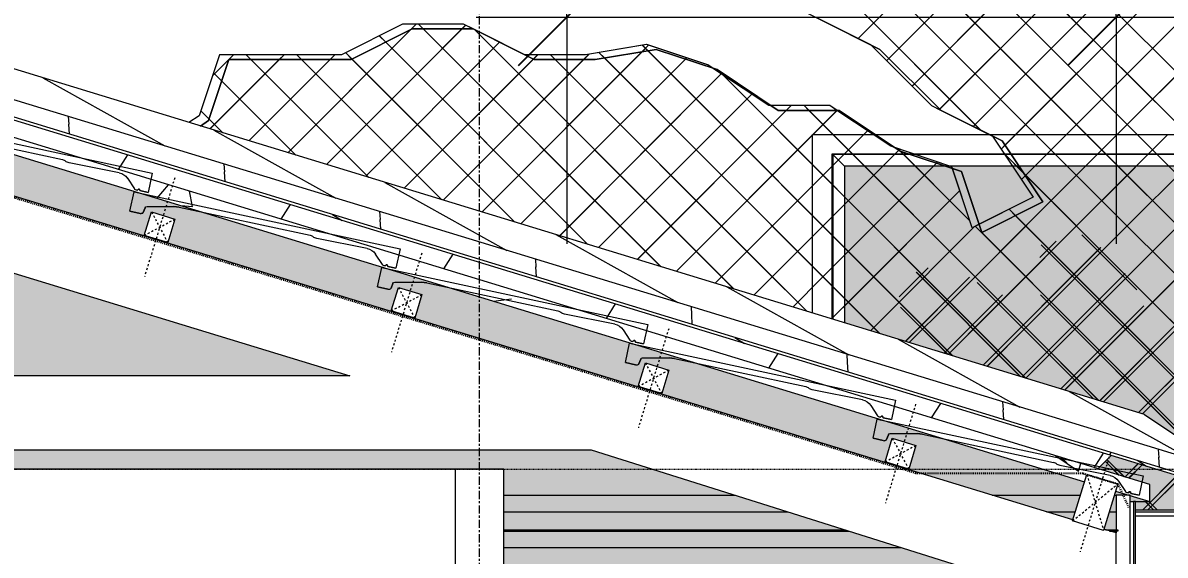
# Model space of a CAD drawing. Header units: millimetres. Extents: x -12186 to 152825, y -4386 to 9463.
# Drawn here: x 56865 to 58629, y 3322 to 4145 of the extents above; entities that cross this region are included whole.
import ezdxf

# ---------------------------------------------------------------- set-up
doc = ezdxf.new("R2010")
doc.units = ezdxf.units.MM
for name, pattern in [('1000 Dashed', [2, 1, -1]), ('Dash', [6.35, 3.175, -3.175]), ('Dash 1_5mm', [3, 1.5, -1.5]), ('Grid Line', [22.225, 12.7, -3.175, 3.175, -3.175])]:
    doc.linetypes.add(name, pattern=pattern)
for name, color, linetype, lineweight in [('A-ANNO-DIMS', 211, 'Continuous', 5), ('A-ANNO-DIMS-100', 211, 'Continuous', 5), ('A-DETL', 90, 'Continuous', 5), ('A-DETL-GENF', 92, 'Continuous', 5), ('A-DETL-GENF-HDLN', 1, 'Dash', 5), ('A-DETL-THIN', 151, 'Continuous', 5), ('A-FLOR-LEVL', 51, 'Continuous', 5), ('A-GLAZ', 151, 'Continuous', 9), ('A-ROOF', 132, 'Continuous', 9), ('A-ROOF-MCUT', 132, 'Continuous', 5), ('A-ROOF-OTLN', 132, 'Continuous', 9), ('A-ROOF-PATT', 132, 'Continuous', 9), ('G-IMPT', 8, 'Continuous', 5), ('I-WALL', 2, 'Continuous', 9), ('L-PLNT', 71, 'Continuous', 5), ('S-FSTN', 2, 'Continuous', 5), ('S-GRID', 1, 'Continuous', 5)]:
    doc.layers.add(name, color=color, linetype=linetype, lineweight=lineweight)
doc.styles.add('Arial_3', font='arial.ttf', dxfattribs={"width": 0.8, "height": 175})
doc.dimstyles.new('SVA_Arc_Length-1_8mm_BLUE', dxfattribs={"dimscale": 304.8, "dimtxt": 178.545395, "dimasz": 0.492126, "dimexe": 0.656168, "dimexo": 0.0625, "dimgap": 0.164042, "dimtad": 1, "dimdec": 0, "dimrnd": 5, "dimzin": 0, "dimdsep": 46, "dimtxsty": 'Arial_3', "dimblk1": 'OBLIQUE', "dimblk2": 'OBLIQUE', "dimsah": 1, "dimcen": 0.09, "dimdle": 0.459318, "dimazin": 0, "dimtfac": 1, "dimtdec": 4, "dimtix": 1, "dimtmove": 0, "dimatfit": 3, "dimfxl": 1.148294, "dimfxlon": 1, "dimtvp": 1, "dimtfill": 1, "dimtolj": 1, "dimtzin": 0, "dimarcsym": 2})
pattern_1 = [(0, (47873.98, 3166.03), (406.4, 101.6), [33.528, -271.272, 33.528, -271.272, -1625.6]), (0, (47873.98, 3166.03), (406.4, 101.6), [-609.6, 33.528, -576.072, 33.528, -271.272, -711.2]), (0, (47873.98, 3166.03), (406.4, 101.6), [-1524, 33.528, -169.672, 33.528, -474.472]), (120, (48026.38, 3216.82), (-291.1882, 301.1527), [33.528, -271.272, 33.528, -271.272, -1625.6]), (120, (48026.38, 3216.82), (-291.1882, 301.1527), [-609.6, 33.528, -576.072, 33.528, -271.272, -711.2]), (120, (48026.38, 3216.82), (-291.1882, 301.1527), [-1524, 33.528, -169.672, 33.528, -474.472]), (240, (48077.18, 3420.03), (-115.2118, -402.7527), [33.528, -271.272, 33.528, -271.272, -1625.6]), (240, (48077.18, 3420.03), (-115.2118, -402.7527), [-609.6, 33.528, -576.072, 33.528, -271.272, -711.2]), (240, (48077.18, 3420.03), (-115.2118, -402.7527), [-1524, 33.528, -169.672, 33.528, -474.472])]
pattern_2 = [(45, (379.8, 3166.03), (-141.4214, 141.4214), [])]

# ---------------------------------------------------------------- blocks, each defined once
blk = doc.blocks.new('Window Aluminium Fixed 1 - Type 1-V223-Section B-B')
at = {"layer": 'A-GLAZ', "lineweight": 5}
h = blk.add_hatch(color=256, dxfattribs=at)
h.paths.add_polyline_path([(10639.2, 2821.4), (10761.9, 2821.4), (10819.9, 2908.5), (10742.1, 2908.5), (10639.2, 2859.8)])
h.paths.add_polyline_path([(10639.2, 2942.8), (10668.2, 2956.5), (10639.2, 2980.6)])
h.paths.add_polyline_path([(10851.3, 3820.7), (10945.5, 3867.9), (10908.6, 3923.3), (10795.2, 3923.3), (10819.9, 3915), (10835.6, 3867.9)])
h = blk.add_hatch(color=256, dxfattribs=at)
h.paths.add_polyline_path([(11506.1, 2821.4), (11506.1, 3923.3), (10908.6, 3923.3), (10945.5, 3867.9), (10851.3, 3820.7), (10819.9, 3915), (10795.2, 3923.3), (10639.2, 3923.3), (10639.2, 3681.2), (11103, 3539.2), (11232, 3452.5), (11233.7, 3425.1), (11223.1, 3423.7), (11050.9, 3476.4), (11030.5, 3455.7), (11110.7, 3431.1), (11110.7, 3405), (11088.8, 3405), (11088.8, 3392.3), (11210.7, 3392.3), (11210.7, 3379.6), (11198, 3379.6), (11162.3, 3286.5), (11185.7, 3286.5), (11185.7, 3119), (10742.1, 2908.5), (10819.9, 2908.5), (10761.9, 2821.4), (11450.6, 2821.4)])
h.paths.add_polyline_path([(10668.2, 2956.5), (11110.7, 3166.5), (11110.7, 3280.1), (11080.7, 3280.1), (11080.7, 3204.5), (11077.9, 3197.8), (11071.2, 3195), (10639.2, 3195), (10639.2, 2980.6), (10647.1, 2974.1)])
for p, q in [((10620.2, 3687.1), (10620.2, 3942.3)), ((10620.2, 3942.3), (10738.1, 3942.3)), ((10639.2, 3923.3), (10621.2, 3941.3)), ((10621.2, 3941.3), (10621.2, 3686.7)), ((10741.1, 3941.3), (10621.2, 3941.3)), ((10738.1, 3942.3), (10895.9, 3942.3)), ((10896.6, 3941.3), (10741.1, 3941.3)), ((10895.9, 3942.3), (11525.2, 3942.3)), ((11524.2, 3941.3), (10896.6, 3941.3)), ((11524.2, 3941.3), (11506.1, 3923.3)), ((11524.2, 2803.3), (11524.2, 3941.3)), ((11525.2, 3942.3), (11525.2, 2802.3)), ((10639.2, 3923.3), (10639.2, 3681.2)), ((10795.2, 3923.3), (10639.2, 3923.3)), ((10908.6, 3923.3), (10795.2, 3923.3)), ((11506.1, 3923.3), (10908.6, 3923.3)), ((11506.1, 3923.3), (11506.1, 2821.4)), ((10620.2, 3020.9), (10620.2, 3195)), ((10621.2, 3195), (10621.2, 3017.9)), ((10639.2, 3195), (10639.2, 2980.6)), ((10620.2, 2933.7), (10620.2, 3020.9)), ((10621.2, 3017.9), (10621.2, 2934.2)), ((10639.2, 2980.6), (10639.2, 2942.8)), ((10639.2, 2859.8), (10639.2, 2821.4)), ((10620.2, 2802.3), (10620.2, 2850.7)), ((10621.2, 2851.2), (10621.2, 2803.3)), ((10639.2, 2821.4), (10621.2, 2803.3)), ((10639.2, 2821.4), (10761.9, 2821.4)), ((10761.9, 2821.4), (11506.1, 2821.4)), ((11506.1, 2821.4), (11524.2, 2803.3)), ((10733.4, 2802.3), (10620.2, 2802.3)), ((10621.2, 2803.3), (10735.4, 2803.3)), ((11525.2, 2802.3), (10733.4, 2802.3)), ((10735.4, 2803.3), (11524.2, 2803.3))]:
    blk.add_line(p, q, dxfattribs=at)
blk = doc.blocks.new('SVA_Shades of Green Tree - Australian_Tree_based_on_Leopard_Tree_2901-V312-Section B-B')
at = {"layer": 'G-IMPT'}
for p, q in [((11283.1, 3936.9), (10334.8, 4886.9)), ((11075.8, 3987.7), (10195.9, 4869.2)), ((11193.6, 3948.3), (10261.6, 4881.7)), ((11193.4, 3948.3), (10268.9, 4874.3)), ((11283, 3936.9), (10349.9, 4871.7)), ((11041.3, 3943.9), (10135, 4851.8)), ((11075.7, 3987.7), (10204.8, 4860.1)), ((10660.5, 4120.6), (11356.3, 4817.6)), ((10660.6, 4120.6), (11356.4, 4817.6)), ((10704.5, 4086.1), (11365.1, 4747.8)), ((10708.1, 4089.8), (11365, 4747.8)), ((10743.7, 4046.9), (11320.7, 4624.9)), ((10747.3, 4050.6), (11320.6, 4624.9)), ((10785.9, 4010.7), (11343.1, 4568.9)), ((10787.1, 4012.1), (11343, 4568.9)), ((10838, 3984.6), (11365.4, 4512.9)), ((10838.1, 3984.6), (11365.5, 4512.9)), ((10881.4, 3949.5), (11412.7, 4481.8)), ((10887.2, 3955.5), (11412.6, 4481.8)), ((10912.7, 3902.5), (11460.4, 4451.1)), ((10918.5, 3908.4), (11460.3, 4451.1)), ((11075.9, 3987.7), (11545.7, 4458.3)), ((11076.1, 3987.7), (11545.9, 4458.3)), ((11041.1, 3943.9), (10682.6, 4303.1)), ((11037.5, 3869.3), (10675, 4232.4)), ((11037.4, 3869.3), (10691.2, 4216)), ((10850.1, 3978.5), (10623.6, 4205.5)), ((10849.9, 3978.6), (10630.8, 4198.1)), ((9779.6, 3944), (9969.1, 4133.9)), ((9779.7, 3944), (9977.9, 4142.6)), ((9839.7, 3925.7), (10054.6, 4140.9)), ((9969.1, 4133.9), (9977.8, 4142.6)), ((9988.9, 4135.2), (9981.6, 4142.6)), ((10355.8, 3767.9), (9981.7, 4142.6)), ((9984.1, 4070.5), (10048.7, 4135.2)), ((10355.6, 3768), (9988.9, 4135.2)), ((10048.7, 4135.2), (10054.4, 4140.9)), ((10145.3, 4095.4), (10066, 4135.2)), ((10437.8, 3764), (10068.6, 4133.8)), ((10437.9, 3764), (10068.7, 4133.8)), ((9899.6, 3907.4), (10106.6, 4114.8)), ((9899.7, 3907.3), (10106.8, 4114.8)), ((9931, 4114.8), (9921.1, 4124.7)), ((10243.1, 3802.3), (9921.3, 4124.7)), ((10242.9, 3802.4), (9931, 4114.8)), ((10079.6, 3852.3), (10337, 4110.1)), ((10326.9, 4100.1), (10336.9, 4110.1)), ((10335.7, 4101.6), (10327.2, 4110)), ((10748.3, 3688.4), (10327.4, 4110)), ((9659.7, 3980.7), (9774.2, 4095.4)), ((9663.3, 4062.8), (9695.8, 4095.4)), ((9663.4, 4062.8), (9695.9, 4095.4)), ((9722.8, 4088), (9715.5, 4095.4)), ((9905, 3905.7), (9715.6, 4095.4)), ((9719.7, 3962.4), (9852.5, 4095.4)), ((9766.7, 4088), (9774.1, 4095.4)), ((9801.1, 4088), (9793.8, 4095.4)), ((10017.7, 3871.3), (9793.9, 4095.4)), ((9845, 4088), (9852.4, 4095.4)), ((9878.8, 4088.7), (9868.9, 4098.6)), ((10130.4, 3836.8), (9869, 4098.6)), ((9959.7, 3889), (10165.7, 4095.4)), ((10019.6, 3870.7), (10244.9, 4096.3)), ((10079.5, 3852.3), (10326.9, 4100.1)), ((10158.9, 4088.7), (10165.6, 4095.4)), ((10192.6, 4088), (10185.2, 4095.4)), ((10516.2, 3764), (10185.4, 4095.4)), ((10236.5, 4088), (10244.8, 4096.3)), ((10268.6, 4090.4), (10260.1, 4098.8)), ((10611.4, 3747.1), (10260.3, 4098.8)), ((10748.1, 3688.4), (10335.7, 4101.6)), ((9659.6, 3980.7), (9766.7, 4088)), ((9719.6, 3962.4), (9845, 4088)), ((9904.8, 3905.8), (9722.8, 4088)), ((10017.5, 3871.3), (9801.1, 4088)), ((10130.2, 3836.9), (9878.8, 4088.7)), ((9959.6, 3889), (10158.9, 4088.7)), ((10019.5, 3870.7), (10236.5, 4088)), ((10139.5, 3834), (10393.8, 4088.7)), ((10139.6, 3834), (10395.7, 4090.5)), ((10516.1, 3764), (10192.6, 4088)), ((10611.3, 3747.1), (10268.6, 4090.4)), ((10393.8, 4088.7), (10395.6, 4090.5)), ((10442.7, 4069.9), (10435.4, 4074.8)), ((10704.4, 4086.1), (10708.1, 4089.8)), ((9677.9, 4054.6), (9664.9, 4067.6)), ((9792.3, 3940.2), (9665, 4067.6)), ((9839.6, 3925.7), (9983.2, 4069.5)), ((10199.5, 3815.7), (10449.1, 4065.7)), ((10199.6, 3815.6), (10449.2, 4065.7)), ((10804.3, 3710.6), (10451.4, 4064.1)), ((10804.4, 3710.6), (10451.5, 4064.1)), ((9792.1, 3940.2), (9677.9, 4054.6)), ((10743.5, 4046.9), (10747.3, 4050.6)), ((10259.5, 3797.3), (10496.1, 4034.3)), ((10259.6, 3797.3), (10496.2, 4034.3)), ((9658.3, 3995.8), (9645.3, 4008.8)), ((9679.6, 3974.6), (9645.4, 4008.8)), ((10319.5, 3779), (10549.5, 4009.4)), ((10319.6, 3779), (10557, 4016.8)), ((10379.6, 3760.6), (10627.9, 4009.3)), ((10549.5, 4009.4), (10556.9, 4016.8)), ((10584.3, 4009.4), (10576.9, 4016.8)), ((10915.3, 3677.9), (10577.1, 4016.8)), ((10808.2, 3785.1), (10584.3, 4009.4)), ((10605.1, 3986.7), (10627.7, 4009.3)), ((10788.5, 4009.4), (10867.9, 3969.6)), ((9679.4, 3974.7), (9658.3, 3995.8)), ((10379.5, 3760.6), (10604.8, 3986.4)), ((11041.8, 3953.5), (11075.9, 3987.7)), ((11041.9, 3953.5), (11076.1, 3987.7)), ((11809.1, 3253.1), (11075.7, 3987.7)), ((11809.2, 3253.1), (11075.8, 3987.7)), ((10461.2, 3764), (10674.7, 3978)), ((10461.3, 3764), (10674.8, 3978)), ((11036.9, 3870.1), (11138.9, 3972.2)), ((11037.6, 3870.8), (11138.8, 3972.2)), ((10800.6, 3711.7), (11041.9, 3953.5)), ((10881.2, 3949.5), (10887.2, 3955.5)), ((10957.1, 3868.7), (11041.8, 3953.5)), ((10539.4, 3764), (10722.6, 3947.5)), ((10539.6, 3764), (10724.6, 3949.3)), ((10725, 3946.9), (10721.7, 3950.3)), ((10833, 3838.9), (10721.8, 3950.3)), ((10723.2, 3948.1), (10724.4, 3949.3)), ((10832.8, 3838.9), (10725.6, 3946.3)), ((10915.5, 3912.9), (10885.7, 3942.8)), ((11108, 3720.2), (10885.9, 3942.8)), ((10979.3, 3577.2), (11335.5, 3934)), ((10979.4, 3577.2), (11335.6, 3934)), ((11730.8, 3253.1), (11041.1, 3943.9)), ((11730.9, 3253.1), (11041.3, 3943.9)), ((11069.8, 3824.7), (11193.2, 3948.3)), ((11069.9, 3824.7), (11193.4, 3948.3)), ((10604.9, 3751.2), (10780.4, 3927)), ((10605.1, 3751.2), (10783.3, 3929.7)), ((10781.3, 3927.9), (10783.2, 3929.7)), ((11039.3, 3558.9), (11397.6, 3917.7)), ((11039.4, 3558.9), (11397.7, 3917.7)), ((11102.6, 3779.1), (11247.7, 3924.5)), ((11102.7, 3779.1), (11247.8, 3924.5)), ((10912.5, 3902.5), (10918.5, 3908.4)), ((10959.5, 3868.8), (10915.5, 3912.9)), ((10652.5, 3720.4), (10817.3, 3885.5)), ((10652.6, 3720.4), (10817.4, 3885.5)), ((11099.3, 3540.6), (11450.2, 3892)), ((11099.4, 3540.5), (11450.3, 3892)), ((10800.4, 3711.7), (10955.8, 3867.4)), ((10860.9, 3693.9), (11036.8, 3870.1)), ((10861.1, 3693.9), (11036.9, 3870.1)), ((11107.9, 3720.2), (10961.2, 3867.2)), ((11652.5, 3253.1), (11037.4, 3869.3)), ((11652.6, 3253.1), (11037.5, 3869.3)), ((10903.3, 3846.7), (10893.4, 3856.6)), ((11058.7, 3691.2), (10893.6, 3856.6)), ((11058.6, 3691.2), (10903.3, 3846.7)), ((10700, 3689.6), (10840.1, 3829.9)), ((10700.2, 3689.6), (10840.2, 3829.9)), ((10851.1, 3820.5), (10841.2, 3830.5)), ((11009.4, 3662.1), (10841.4, 3830.5)), ((11009.3, 3662.1), (10851.2, 3820.5)), ((10921.4, 3676.1), (11069.8, 3824.7)), ((10921.6, 3676.1), (11069.9, 3824.7)), ((11090.7, 3732), (11005.7, 3817.1)), ((11090.8, 3732), (11005.8, 3817.1)), ((10853.3, 3615.8), (11034.8, 3797.6)), ((10853.4, 3615.8), (11035, 3797.6)), ((10940.9, 3782), (10966.1, 3807.2)), ((10941, 3782), (10966.2, 3807.2)), ((11727.9, 3015.2), (10943.1, 3801.4)), ((11728.1, 3015.2), (10943.2, 3801.4)), ((10915.2, 3677.9), (10808.9, 3784.5)), ((10977, 3653.4), (11102.6, 3779.1)), ((10977.2, 3653.4), (11102.7, 3779.1)), ((10468.3, 3733.5), (10437.8, 3764)), ((10468.4, 3733.4), (10437.9, 3764)), ((10439.5, 3742.3), (10461.2, 3764)), ((10439.6, 3742.3), (10461.3, 3764)), ((10499.4, 3724), (10539.4, 3764)), ((10499.5, 3723.9), (10539.6, 3764)), ((10581, 3699), (10516.1, 3764)), ((10581.1, 3699), (10516.2, 3764)), ((10723.7, 3721.3), (10768.5, 3766.1)), ((10723.8, 3721.3), (10768.6, 3766.1)), ((10910.3, 3598.9), (10750.3, 3759.3)), ((10911.3, 3598), (10750.4, 3759.3)), ((10913.3, 3597.4), (11072.7, 3757.2)), ((10913.4, 3597.4), (11072.9, 3757.2)), ((10559.4, 3705.6), (10604.9, 3751.2)), ((10559.5, 3705.6), (10605.1, 3751.2)), ((10693.6, 3664.6), (10611.3, 3747.1)), ((10693.8, 3664.5), (10611.4, 3747.1)), ((10733.3, 3652.5), (10832.4, 3751.7)), ((10733.4, 3652.4), (10832.5, 3751.7)), ((11023.9, 3563.6), (10844.3, 3743.5)), ((11024, 3563.6), (10844.4, 3743.5)), ((10793.3, 3634.1), (10883.3, 3724.3)), ((10793.4, 3634.1), (10883.5, 3724.3)), ((11174.6, 3491.1), (10941.8, 3724.3)), ((11175, 3490.8), (10941.9, 3724.3)), ((10619.5, 3687.3), (10652.6, 3720.4)), ((10620, 3687.8), (10652.5, 3720.4)), ((10798.5, 3632.5), (10725.7, 3705.5)), ((10798.7, 3632.5), (10725.8, 3705.5)), ((10739.4, 3650.6), (10800.4, 3711.7)), ((10739.5, 3650.6), (10800.6, 3711.7)), ((10919, 3595.7), (10804.3, 3710.6)), ((10919.2, 3595.6), (10804.4, 3710.6)), ((10973.3, 3579.1), (11101.4, 3707.4)), ((10973.4, 3579.1), (11101.5, 3707.4)), ((11465.3, 3362.2), (11107.9, 3720.2)), ((11465.4, 3362.2), (11108, 3720.2)), ((10679.4, 3668.9), (10700, 3689.6)), ((10679.5, 3668.9), (10700.2, 3689.6)), ((10806.3, 3630.1), (10748.1, 3688.4)), ((10806.5, 3630.1), (10748.3, 3688.4)), ((10799.4, 3632.3), (10860.9, 3693.9)), ((10799.5, 3632.2), (10861.1, 3693.9)), ((11033.3, 3560.8), (11160.2, 3687.9)), ((11033.4, 3560.7), (11160.4, 3687.9)), ((11387, 3362.2), (11058.6, 3691.2)), ((11387.1, 3362.2), (11058.7, 3691.2)), ((10859.4, 3613.9), (10921.4, 3676.1)), ((10859.5, 3613.9), (10921.6, 3676.1)), ((11031.7, 3561.2), (10915.2, 3677.9)), ((11031.9, 3561.2), (10915.3, 3677.9)), ((11093.2, 3542.4), (11233.9, 3683.3)), ((11093.3, 3542.4), (11234, 3683.3)), ((10919.4, 3595.6), (10977, 3653.4)), ((10919.5, 3595.6), (10977.2, 3653.4)), ((11191.2, 3479.9), (11009.3, 3662.1)), ((11191.6, 3479.6), (11009.4, 3662.1)), ((11063.4, 3445.6), (11041.8, 3467.2)), ((11063.6, 3445.5), (11041.9, 3467.3)), ((11071.5, 3443.1), (11044.6, 3470)), ((11071.3, 3443.2), (11044.6, 3469.9)), ((11072.2, 3442.9), (11092.8, 3463.6)), ((11072.3, 3442.9), (11092.9, 3463.5)), ((11078.1, 3440.9), (11098.9, 3461.7)), ((11078.2, 3440.8), (11099, 3461.7)), ((11100, 3392.3), (11152.8, 3445.2)), ((11100.1, 3392.3), (11152.9, 3445.2)), ((11107.9, 3392.3), (11158.9, 3443.4)), ((11108, 3392.3), (11159, 3443.3)), ((11116.6, 3392.3), (11103.9, 3405)), ((11116.7, 3392.3), (11104.1, 3405)), ((11122.1, 3392.3), (11109.4, 3405)), ((11122.2, 3392.3), (11109.5, 3405))]:
    blk.add_line(p, q, dxfattribs=at)
at = {"layer": 'G-IMPT', "flags": 128}
for points in [[(10585.3, 4158.3), (10679.5, 4111.1), (10773.7, 4016.8), (10868, 3969.6), (10930.8, 3875.2), (10836.6, 3828.1), (10805.2, 3922.4), (10710.9, 3953.9), (10616.7, 4016.8), (10522.4, 4016.8), (10428.2, 4079.7), (10334, 4111.1), (10239.7, 4095.4), (10145.5, 4095.4), (10051.2, 4142.6), (9957, 4142.6), (9862.8, 4095.4), (9674.3, 4095.4), (9642.9, 4001.1), (9627.2, 3990.6)], [(10505.7, 4198.1), (10585.1, 4158.3), (10679.4, 4111.1)], [(10066, 4135.2), (10051.1, 4142.6), (9956.9, 4142.6), (9862.6, 4095.4), (9674.1, 4095.4), (9642.7, 4001.1), (9627.1, 3990.7)], [(10435.4, 4074.8), (10428.1, 4079.7), (10333.8, 4111.1), (10239.6, 4095.4), (10145.4, 4095.4)], [(10679.4, 4111.1), (10773.6, 4016.8), (10788.5, 4009.4)], [(10526.1, 4016.8), (10522.3, 4016.8), (10443.3, 4069.5)], [(10627.6, 4009.4), (10616.5, 4016.8), (10526.1, 4016.8)], [(10718.3, 3951.4), (10710.8, 3953.9), (10627.6, 4009.4)], [(10867.9, 3969.6), (10930.7, 3875.2), (10847.1, 3833.4)], [(10805.9, 3919.7), (10805, 3922.4), (10718.3, 3951.4)], [(10847.1, 3833.4), (10836.4, 3828.1), (10805.9, 3919.7)]]:
    blk.add_lwpolyline(points, dxfattribs=at)
at = {"layer": 'L-PLNT'}
for p, q in [((10600, 4150.9), (10694.2, 4103.7)), ((10694.2, 4103.7), (10600, 4150.9)), ((9971.7, 4135.2), (9877.5, 4088)), ((9877.5, 4088), (9971.7, 4135.2)), ((10066, 4135.2), (9971.7, 4135.2)), ((9971.7, 4135.2), (10065.9, 4135.2)), ((9971.7, 4135.2), (9971.7, 4135.2)), ((10065.9, 4135.2), (10066, 4135.2)), ((10160.2, 4088), (10066, 4135.2)), ((10066, 4135.2), (10160.2, 4088)), ((10348.7, 4103.7), (10254.4, 4088)), ((10254.4, 4088), (10348.6, 4103.7)), ((10348.6, 4103.7), (10348.7, 4103.7)), ((10442.9, 4072.3), (10348.7, 4103.7)), ((10348.7, 4103.7), (10442.9, 4072.3)), ((10694.2, 4103.7), (10788.5, 4009.4)), ((10788.4, 4009.4), (10694.2, 4103.7)), ((10694.2, 4103.7), (10694.2, 4103.7)), ((9657.5, 3993.7), (9689, 4088)), ((9689, 4088), (9657.6, 3993.7)), ((9877.5, 4088), (9689, 4088)), ((9689, 4088), (9877.4, 4088)), ((9689, 4088), (9689, 4088)), ((9877.4, 4088), (9877.5, 4088)), ((10254.4, 4088), (10160.2, 4088)), ((10160.2, 4088), (10254.4, 4088)), ((10160.2, 4088), (10160.2, 4088)), ((10254.4, 4088), (10254.4, 4088)), ((10537.2, 4009.4), (10442.9, 4072.3)), ((10442.9, 4072.3), (10537.1, 4009.4)), ((10442.9, 4072.3), (10442.9, 4072.3)), ((10537.1, 4009.4), (10537.2, 4009.4)), ((10631.4, 4009.4), (10537.2, 4009.4)), ((10537.2, 4009.4), (10631.4, 4009.4)), ((10725.6, 3946.5), (10631.4, 4009.4)), ((10631.4, 4009.4), (10725.6, 3946.5)), ((10631.4, 4009.4), (10631.4, 4009.4)), ((10788.4, 4009.4), (10788.5, 4009.4)), ((10788.5, 4009.4), (10882.7, 3962.2)), ((10882.7, 3962.2), (10788.5, 4009.4)), ((9657.6, 3993.7), (9644.9, 3985.2)), ((9644.9, 3985.2), (9657.5, 3993.7)), ((9657.5, 3993.7), (9657.6, 3993.7)), ((10882.7, 3962.2), (10945.5, 3867.9)), ((10945.5, 3867.9), (10882.7, 3962.2)), ((10882.7, 3962.2), (10882.7, 3962.2)), ((10819.9, 3915), (10725.6, 3946.5)), ((10725.6, 3946.5), (10819.8, 3915)), ((10725.6, 3946.5), (10725.6, 3946.5)), ((10819.8, 3915), (10851.2, 3820.7)), ((10819.8, 3915), (10819.9, 3915)), ((10851.3, 3820.7), (10819.9, 3915)), ((10945.5, 3867.9), (10851.3, 3820.7)), ((10851.3, 3820.7), (10945.5, 3867.9)), ((10945.5, 3867.9), (10945.5, 3867.9)), ((10851.2, 3820.7), (10851.3, 3820.7))]:
    blk.add_line(p, q, dxfattribs=at)
blk = doc.blocks.new('Structural Connections 1 - Structural Connections 1-1359859-Section B-B')
at = {"layer": 'S-FSTN'}
h = blk.add_hatch(dxfattribs=at)
h.set_pattern_fill('FP_108', color=256, style=0, pattern_type=2)
h.set_pattern_definition(pattern_2)
h.paths.add_polyline_path([(10113.2, 3205), (10113.2, 3218.1), (10107.7, 3218.1), (10107.7, 3256.1), (10113.2, 3256.1), (10113.2, 3455), (10038.2, 3455), (10038.2, 3205)])
h.paths.add_polyline_path([(-919.2, 3205), (-858.8, 3205), (-858.8, 3455), (-933.8, 3455), (-933.8, 3205)])
for p, q in [((10038.2, 3455), (7803.1, 3455)), ((10038.2, 3455), (10038.2, 3256.1)), ((10113.2, 3455), (10038.2, 3455)), ((10113.2, 3256.1), (10113.2, 3455))]:
    blk.add_line(p, q, dxfattribs=at)
blk = doc.blocks.new('Repeating Detail - Timber _38 x 38_-V323-Section B-B')
at = {"layer": 'A-DETL-GENF'}
h = blk.add_hatch(dxfattribs=at)
h.set_pattern_fill('FP_108', color=256, style=0, pattern_type=2)
h.set_pattern_definition(pattern_2)
h.paths.add_polyline_path([(9975.8, 3688.5), (9986.9, 3724.8), (9950.6, 3735.9), (9939.5, 3699.6)])
for p, q in [((9558.1, 3816.2), (9569.3, 3852.5)), ((9569.3, 3852.5), (9605.6, 3841.4)), ((9605.6, 3841.4), (9594.5, 3805.1)), ((9594.5, 3805.1), (9558.1, 3816.2)), ((9939.5, 3699.6), (9950.6, 3735.9)), ((9950.6, 3735.9), (9986.9, 3724.8)), ((9986.9, 3724.8), (9975.8, 3688.5)), ((9975.8, 3688.5), (9939.5, 3699.6)), ((10320.8, 3583), (10331.9, 3619.3)), ((10331.9, 3619.3), (10368.2, 3608.2)), ((10368.2, 3608.2), (10357.1, 3571.9)), ((10357.1, 3571.9), (10320.8, 3583)), ((10702.1, 3466.4), (10713.2, 3502.8)), ((10713.2, 3502.8), (10749.6, 3491.7)), ((10749.6, 3491.7), (10738.5, 3455.3)), ((10738.5, 3455.3), (10702.1, 3466.4))]:
    blk.add_line(p, q, dxfattribs=at)
at = {"layer": 'A-DETL-GENF-HDLN'}
for p, q in [((9605.3, 3905.3), (9558.5, 3752.3)), ((9569.3, 3852.5), (9594.5, 3805.1)), ((9558.1, 3816.2), (9605.6, 3841.4)), ((9986.6, 3788.7), (9939.8, 3635.7)), ((9939.5, 3699.6), (9986.9, 3724.8)), ((9950.6, 3735.9), (9975.8, 3688.5)), ((10367.9, 3672.1), (10321.1, 3519.1)), ((10331.9, 3619.3), (10357.1, 3571.9)), ((10320.8, 3583), (10368.2, 3608.2)), ((10749.2, 3555.5), (10702.5, 3402.5)), ((10713.2, 3502.8), (10738.5, 3455.3)), ((10702.1, 3466.4), (10749.6, 3491.7))]:
    blk.add_line(p, q, dxfattribs=at)
blk = doc.blocks.new('Repeating Detail - Conc Roof Tile-372879-Section B-B')
at = {"layer": 'A-DETL-GENF'}
for p, q in [((19.4, 4000.3), (-391.3, 3912.5)), ((-50.2, 3976.7), (-252.6, 3933.4)), ((-340.3, 3913.1), (-262.8, 3928.6)), ((-391.3, 3912.5), (-384.9, 3882.6)), ((-353.1, 3904.4), (-363.7, 3888.1)), ((-363.1, 3883.4), (-773.8, 3795.5)), ((-384.9, 3882.6), (-372.2, 3885.4)), ((-372.2, 3885.4), (-384.9, 3882.6)), ((-372.2, 3885.4), (-371.5, 3887.6)), ((-371.5, 3887.6), (-372.2, 3885.4)), ((-371.5, 3887.6), (-369.8, 3887.9)), ((-369.8, 3887.9), (-371.5, 3887.6)), ((-369.8, 3887.9), (-368.3, 3886.2)), ((-368.3, 3886.2), (-369.8, 3887.9)), ((-368.3, 3886.2), (-365.6, 3886.8)), ((-365.6, 3886.8), (-368.3, 3886.2)), ((-356.7, 3853.6), (-363.1, 3883.4)), ((-432.7, 3859.8), (-635.1, 3816.5)), ((-432.7, 3859.8), (-424.7, 3860.9)), ((-424.4, 3860.9), (-432.7, 3859.8)), ((-383.1, 3860.8), (-424.4, 3860.9)), ((-380.3, 3858.9), (-377.4, 3851.7)), ((-377.4, 3851.7), (-380.3, 3858.9)), ((-372.5, 3850.2), (-374, 3849.9)), ((-356.7, 3853.6), (-372.5, 3850.2)), ((-372.5, 3850.2), (-356.7, 3853.6)), ((-356.7, 3853.6), (-372.5, 3850.2)), ((-722.8, 3796.2), (-645.3, 3811.6)), ((-773.8, 3795.5), (-767.4, 3765.7)), ((-735.6, 3787.4), (-746.2, 3771.1)), ((-745.6, 3766.4), (-1156.3, 3678.6)), ((-767.4, 3765.7), (-754.7, 3768.4)), ((-754.7, 3768.4), (-767.4, 3765.7)), ((-754.7, 3768.4), (-754, 3770.6)), ((-754, 3770.6), (-754.7, 3768.4)), ((-754, 3770.6), (-752.3, 3771)), ((-752.3, 3771), (-754, 3770.6)), ((-752.3, 3771), (-750.8, 3769.2)), ((-750.8, 3769.2), (-752.3, 3771)), ((-750.8, 3769.2), (-748.1, 3769.8)), ((-748.1, 3769.8), (-750.8, 3769.2)), ((-739.2, 3736.6), (-745.6, 3766.4)), ((-815.2, 3742.8), (-1017.6, 3699.5)), ((-815.2, 3742.8), (-807.3, 3744)), ((-806.9, 3744), (-815.2, 3742.8)), ((-765.6, 3743.8), (-806.9, 3744)), ((-762.8, 3742), (-759.9, 3734.7)), ((-759.9, 3734.7), (-762.8, 3742)), ((-755, 3733.2), (-756.5, 3732.9)), ((-739.2, 3736.6), (-755, 3733.2)), ((-755, 3733.2), (-739.2, 3736.6)), ((-739.2, 3736.6), (-755, 3733.2)), ((-1105.3, 3679.2), (-1027.8, 3694.7)), ((-1156.3, 3678.6), (-1149.9, 3648.7)), ((-1118.2, 3670.5), (-1128.7, 3654.2)), ((-1149.9, 3648.7), (-1137.2, 3651.5)), ((-1137.2, 3651.5), (-1149.9, 3648.7)), ((-1137.2, 3651.5), (-1136.5, 3653.7)), ((-1136.5, 3653.7), (-1137.2, 3651.5)), ((-1136.5, 3653.7), (-1134.9, 3654)), ((-1134.9, 3654), (-1136.5, 3653.7)), ((-1134.9, 3654), (-1133.3, 3652.3)), ((-1133.3, 3652.3), (-1134.9, 3654)), ((-1133.3, 3652.3), (-1130.6, 3652.9)), ((-1130.6, 3652.9), (-1133.3, 3652.3)), ((-1128.1, 3649.5), (-1538.8, 3561.6)), ((-1121.7, 3619.7), (-1128.1, 3649.5)), ((-1197.7, 3625.9), (-1400.2, 3582.6)), ((-1197.7, 3625.9), (-1189.8, 3627)), ((-1189.4, 3627), (-1197.7, 3625.9)), ((-1148.1, 3626.9), (-1189.4, 3627)), ((-1145.4, 3625), (-1142.4, 3617.8)), ((-1142.4, 3617.8), (-1145.4, 3625)), ((-1137.5, 3616.3), (-1139, 3616)), ((-1121.7, 3619.7), (-1137.5, 3616.3)), ((-1137.5, 3616.3), (-1121.7, 3619.7)), ((-1121.7, 3619.7), (-1137.5, 3616.3)), ((-1487.8, 3562.3), (-1410.3, 3577.7)), ((-1538.8, 3561.6), (-1532.5, 3531.8)), ((-1500.7, 3553.5), (-1511.2, 3537.2)), ((-1510.6, 3532.5), (-1921.4, 3444.7)), ((-1532.5, 3531.8), (-1519.7, 3534.5)), ((-1519.7, 3534.5), (-1532.5, 3531.8)), ((-1519.7, 3534.5), (-1519, 3536.7)), ((-1519, 3536.7), (-1519.7, 3534.5)), ((-1519, 3536.7), (-1517.4, 3537.1)), ((-1517.4, 3537.1), (-1519, 3536.7)), ((-1517.4, 3537.1), (-1515.8, 3535.4)), ((-1515.8, 3535.4), (-1517.4, 3537.1)), ((-1515.8, 3535.4), (-1513.1, 3535.9)), ((-1513.1, 3535.9), (-1515.8, 3535.4)), ((-1504.3, 3502.7), (-1510.6, 3532.5)), ((-1580.3, 3509), (-1572.3, 3510.1)), ((-1571.9, 3510.1), (-1580.3, 3509)), ((-1530.6, 3509.9), (-1571.9, 3510.1)), ((-1580.3, 3509), (-1782.7, 3465.6)), ((-1527.9, 3508.1), (-1524.9, 3500.8)), ((-1524.9, 3500.8), (-1527.9, 3508.1)), ((-1520, 3499.3), (-1521.5, 3499)), ((-1504.3, 3502.7), (-1520, 3499.3)), ((-1520, 3499.3), (-1504.3, 3502.7)), ((-1504.3, 3502.7), (-1520, 3499.3)), ((-1870.3, 3445.3), (-1792.8, 3460.8)), ((-1921.4, 3444.7), (-1915, 3414.8)), ((-1883.2, 3436.6), (-1893.8, 3420.3)), ((-1915, 3414.8), (-1902.3, 3417.6)), ((-1902.3, 3417.6), (-1915, 3414.8)), ((-1902.3, 3417.6), (-1901.6, 3419.8)), ((-1901.6, 3419.8), (-1902.3, 3417.6)), ((-1901.6, 3419.8), (-1899.9, 3420.1)), ((-1899.9, 3420.1), (-1901.6, 3419.8)), ((-1899.9, 3420.1), (-1898.4, 3418.4)), ((-1898.4, 3418.4), (-1899.9, 3420.1)), ((-1898.4, 3418.4), (-1895.7, 3419)), ((-1895.7, 3419), (-1898.4, 3418.4))]:
    blk.add_line(p, q, dxfattribs=at)
for centre, radius, start, end in [((-250.5, 3923.7), 10, 102.0757, 132.0411), ((-263.9, 3938.5), 10, 276.5757, 312.0411), ((-336.3, 3893.5), 20, 101.2845, 147.0757), ((-366.2, 3889.7), 3, 282.0757, 327.0757), ((-366.2, 3889.7), 3, 282.0757, 327.0757), ((-383.1, 3857.8), 3, 22.0757, 89.8219), ((-374.6, 3852.8), 3, 202.0757, 282.0757), ((-374.6, 3852.8), 3, 202.0757, 282.0757), ((-646.4, 3821.6), 10, 276.5757, 312.0411), ((-633, 3806.7), 10, 102.0757, 132.0411), ((-718.9, 3776.6), 20, 101.2845, 147.0757), ((-748.7, 3772.8), 3, 282.0757, 327.0757), ((-748.7, 3772.8), 3, 282.0757, 327.0757), ((-765.6, 3740.8), 3, 22.0757, 89.8219), ((-757.1, 3735.8), 3, 202.0757, 282.0757), ((-757.1, 3735.8), 3, 202.0757, 282.0757), ((-1028.9, 3704.6), 10, 276.5757, 312.0411), ((-1015.6, 3689.8), 10, 102.0757, 132.0411), ((-1101.4, 3659.6), 20, 101.2845, 147.0757), ((-1131.2, 3655.8), 3, 282.0757, 327.0757), ((-1131.2, 3655.8), 3, 282.0757, 327.0757), ((-1148.1, 3623.9), 3, 22.0757, 89.8219), ((-1139.6, 3618.9), 3, 202.0757, 282.0757), ((-1139.6, 3618.9), 3, 202.0757, 282.0757), ((-1398.1, 3572.8), 10, 102.0757, 132.0411), ((-1411.5, 3587.7), 10, 276.5757, 312.0411), ((-1483.9, 3542.7), 20, 101.2845, 147.0757), ((-1513.8, 3538.9), 3, 282.0757, 327.0757), ((-1513.8, 3538.9), 3, 282.0757, 327.0757), ((-1530.7, 3506.9), 3, 22.0757, 89.8219), ((-1522.2, 3502), 3, 202.0757, 282.0757), ((-1522.2, 3502), 3, 202.0757, 282.0757), ((-1794, 3470.7), 10, 276.5757, 312.0411), ((-1780.6, 3455.9), 10, 102.0757, 132.0411), ((-1866.4, 3425.7), 20, 101.2845, 147.0757), ((-1896.3, 3421.9), 3, 282.0757, 327.0757), ((-1896.3, 3421.9), 3, 282.0757, 327.0757)]:
    blk.add_arc(centre, radius, start, end, dxfattribs=at)
blk = doc.blocks.new('Repeating Detail - Timber _50 x 75_-V324-Section B-B')
at = {"layer": 'A-DETL-GENF'}
for p, q in [((10991.6, 3375.2), (11013.6, 3446.9)), ((11013.6, 3446.9), (11061.4, 3432.3)), ((11061.4, 3432.3), (11039.5, 3360.5)), ((11039.5, 3360.5), (10991.6, 3375.2))]:
    blk.add_line(p, q, dxfattribs=at)
at = {"layer": 'A-DETL-GENF-HDLN'}
for p, q in [((11049.9, 3480.2), (11003.1, 3327.2)), ((11013.6, 3446.9), (11039.5, 3360.5)), ((10991.6, 3375.2), (11061.4, 3432.3))]:
    blk.add_line(p, q, dxfattribs=at)
blk = doc.blocks.new('DIMBLOCK32-Section B-B')
at = {"layer": 'A-ANNO-DIMS-100'}
for p, q in [((57704.9, 4153.4), (57704.9, 4353.4)), ((58552.9, 4153.4), (58552.9, 4353.4)), ((57564.9, 4153.4), (58692.9, 4153.4)), ((57704.9, 4153.4), (57704.9, 3803.4)), ((58552.9, 4153.4), (58552.9, 3803.4))]:
    blk.add_line(p, q, dxfattribs=at)
at = {"layer": 'A-ANNO-DIMS-100', "lineweight": 25}
for p, q in [((57704.9, 4153.4), (57779.9, 4228.4)), ((58552.9, 4153.4), (58627.9, 4228.4)), ((57704.9, 4153.4), (57629.9, 4078.4)), ((58552.9, 4153.4), (58477.9, 4078.4))]:
    blk.add_line(p, q, dxfattribs=at)
at = {"layer": 'A-ANNO-DIMS-100', "color": 0, "insert": (57968.2, 4430.5), "char_height": 175, "width": 385.658, "attachment_point": 1, "line_spacing_factor": 0.941778, "style": 'Arial_3', "bg_fill": 3, "box_fill_scale": 1.25, "bg_fill_color": 256, "bg_fill_true_color": 13158600, "bg_fill_transparency": 0}
blk.add_mtext('850', dxfattribs=at)
blk = doc.blocks.new('_Oblique')
at = {"color": 0, "linetype": 'ByBlock', "lineweight": -2}
blk.add_line((-0.5, -0.5), (0.5, 0.5), dxfattribs=at)

msp = doc.modelspace()

# ---------------------------------------------------------------- hatches: boundary and pattern name
at = {"layer": 'A-ROOF-PATT', "lineweight": 5}
h = msp.add_hatch(dxfattribs=at)
h.set_pattern_fill('FP_31', color=256, style=0, pattern_type=2)
h.set_pattern_definition([(150.841, (55405.014, 4491.617), (-119.3772, 0.0008), [])])
h.paths.add_polyline_path([(58726.2, 3452.5), (58596.6, 3539.6), (52089.6, 5529), (52095, 5524.3), (52263.5, 5428.3), (58604.9, 3489.6)])
h = msp.add_hatch(dxfattribs=at)
h.set_pattern_fill('FP_30', color=256, style=0, pattern_type=2)
h.set_pattern_definition([(57.747, (55268.47, 4476.4), (-299.508, 0.002), [])])
h.paths.add_polyline_path([(58524.7, 3455.7), (58545.1, 3476.4), (52243.9, 5403), (52243.9, 5428.3), (52134.7, 5491.3), (52207.6, 5429), (52207.6, 5403), (52181.5, 5395), (58521.9, 3456.5)])
h.paths.add_polyline_path([(52009.6, 5402.1), (52083.9, 5424.8), (52097.5, 5420.7), (52074.8, 5515.5), (52072.9, 5514.4), (51970.7, 5428.3), (51970.7, 5414), (52007.1, 5402.9)])
h = msp.add_hatch(dxfattribs=at)
h.set_pattern_fill('FP_93', color=256, style=0, pattern_type=2)
h.set_pattern_definition([(50, (47874, 3166), (728.737, -63.756), [76.2, -838.2]), (355, (47874, 3166), (-140.97, 764.23), [60.96, -670.56]), (100.451, (47934.7, 3160.7), (587.77, 700.467), [64.76, -712.36]), (46.184, (47874, 3369.2), (1084.316, -168.17), [114.3, -1257.3]), (96.636, (47964.3, 3355.2), (949.61, 989.71), [97.14, -1068.54]), (351.184, (47874, 3369.2), (949.62, 989.7), [91.44, -1005.84]), (21, (47975.6, 3318.4), (606.458, -409.06), [76.2, -838.2]), (326, (47975.6, 3318.4), (247.21, 736.753), [60.96, -670.56]), (71.451, (48026.1, 3284.34), (853.67, 327.685), [64.76, -712.36]), (37.5, (47873.98, 3166.03), (12.355, 338.22), [33.528, -628.904, 33.528, -647.192, -673.1]), (37.5, (47873.98, 3166.03), (12.355, 338.22), [-1343.152, 33.528, -639.572]), (7.5, (47874, 3166.03), (267.279, 400.722), [33.528, -354.584, 33.528, -613.664, -256.54]), (7.5, (47874, 3166.03), (267.279, 400.722), [-1035.304, 33.528, -223.012]), (327.5, (47647.42, 3166.03), (542.3633, -22.9153), [33.528, -220.472, 33.528, -758.952, -1051.56]), (327.5, (47647.42, 3166.03), (542.3633, -22.9153), [-1046.48, 33.528, -1018.032]), (317.5, (47545.8, 3166.03), (592.517, 101.707), [33.528, -296.672, 33.528, -492.76, -746.76]), (317.5, (47545.8, 3166.03), (592.517, 101.707), [-856.488, 33.528, -713.232])])
h.paths.add_polyline_path([(45562.9, 3405), (45616.5, 3421.4), (45612.5, 3434.5), (45660.3, 3449.1), (45664.3, 3436), (52083.9, 5398.7), (58504.4, 3435.7), (58507.8, 3446.9), (58555.6, 3432.3), (58552.9, 3420.9), (58604.9, 3405), (58604.9, 3431.1), (52083.9, 5424.8), (45562.9, 3431.1), (45562.9, 3428.2)])
h = msp.add_hatch(dxfattribs=at)
h.set_pattern_fill('FP_104', color=256, style=0, pattern_type=2)
h.set_pattern_definition([(93.572, (55492.88, 4435.05), (-235.87, 0.002), [])])
h.paths.add_polyline_path([(58726.9, 3440.4), (58726.2, 3452.5), (52258.9, 5429.7), (52258.9, 5417.9), (58604.9, 3477.7)])
h = msp.add_hatch(dxfattribs=at)
h.set_pattern_fill('FP_103', color=256, style=0, pattern_type=2)
h.set_pattern_definition([(93.572, (55493.35, 4421.47), (-235.87, 0.002), [])])
h.paths.add_polyline_path([(58727.9, 3425.1), (58726.9, 3440.4), (52258.9, 5417.9), (52258.9, 5402.9), (58604.9, 3462.7)])
h = msp.add_hatch(dxfattribs=at)
h.set_pattern_fill('FP_101', color=256, style=0, pattern_type=2)
h.set_pattern_definition([(0, (47494.182, 3556.464), (323.85, 44.557), [76.2, -63.5, 88.9, -38.1, -165.1]), (0, (47494.182, 3556.464), (323.85, 44.557), [-266.7, 114.3, -50.8]), (0, (47570.382, 3558.32), (323.85, 44.557), [63.5, -241.3, 50.8, -76.2]), (0, (47722.782, 3553.68), (323.85, 44.557), [38.1, -393.7]), (90, (47494.18, 3556.46), (-107.95, 44.557), [42.701, -135.529]), (90, (47570.38, 3556.46), (-107.95, 44.557), [41.773, -136.457]), (90, (47633.88, 3556.46), (-107.95, 44.557), [38.988, -139.242]), (90, (47722.78, 3553.68), (-107.95, 44.557), [42.701, -135.529]), (90, (47760.88, 3553.68), (-107.95, 44.557), [42.701, -135.529]), (90, (47875.18, 3556.46), (-107.95, 44.557), [40.844, -137.385])])
h.paths.add_polyline_path([(45562.9, 3405), (45592.9, 3405), (45592.9, 3414.2), (45584.7, 3411.7)])
h.paths.add_polyline_path([(58583, 3405), (58604.9, 3405), (58574.9, 3414.2), (58574.9, 3405), (58579.9, 3405)])
h.paths.add_polyline_path([(57676.1, 3415), (57964.7, 3415), (57742.6, 3485), (55296.9, 3485), (55297.3, 3455), (57607.4, 3455), (57607.4, 3415)])
h.paths.add_polyline_path([(58552.9, 3415), (58572.1, 3415), (58552.2, 3421.1), (58550.3, 3415)])
h.paths.add_polyline_path([(45595.6, 3415), (45618.5, 3415), (45616.5, 3421.4), (45611.8, 3420)])
h.paths.add_polyline_path([(45682.2, 3415), (45806.3, 3415), (46697.7, 3688.5), (46686.6, 3724.8), (46722.9, 3735.9), (46732.9, 3703.5), (46732.9, 3762.7), (45664.3, 3436), (45670.7, 3415)])
h.paths.add_polyline_path([(46196.2, 3415), (46560.4, 3415), (46560.4, 3455), (46732.9, 3455), (46732.9, 3485), (46425.1, 3485), (46257.8, 3433.8)])
h.paths.add_polyline_path([(58498, 3415), (58504.4, 3435.7), (55296.9, 4416.4), (55296.9, 4351.9), (58361.4, 3415), (58485.8, 3415)])
h.paths.add_polyline_path([(53024.2, 3455), (55026.9, 3455), (55026.9, 3485), (49551.9, 3485), (49551.9, 3455), (52812.7, 3455)])
h.paths.add_polyline_path([(45935.1, 3455.3), (45924, 3491.7), (45960.3, 3502.8), (45971.4, 3466.4)])
h.paths.add_polyline_path([(58232.6, 3455.3), (58196.3, 3466.4), (58207.4, 3502.8), (58243.8, 3491.7), (58241.7, 3485)])
h.paths.add_polyline_path([(57851.3, 3571.9), (57815, 3583), (57826.1, 3619.3), (57862.4, 3608.2), (57859.6, 3599)])
h.paths.add_polyline_path([(46316.4, 3571.9), (46305.3, 3608.2), (46341.6, 3619.3), (46352.7, 3583)])
h.paths.add_polyline_path([(51332.6, 3599), (51908.7, 3599), (50160.9, 4562), (50160.9, 3599), (50909.7, 3599)])
h.paths.add_polyline_path([(49788.9, 3599), (49551.9, 3652.7), (49551.9, 3599), (49641, 3599)])
h.paths.add_polyline_path([(57052.3, 3599), (57369.7, 3599), (56100.9, 3986.9), (56100.9, 3599), (56407.4, 3599)])
h.paths.add_polyline_path([(55026.9, 3599), (55026.9, 3745.8), (54378.8, 3599), (54715.8, 3599)])
h.paths.add_polyline_path([(52259, 3599), (54006.9, 3599), (54006.9, 4562), (52284.1, 3612.8)])
h.paths.add_polyline_path([(55350.1, 3599), (55986.9, 3599), (55986.9, 3963.3), (55296.9, 3807), (55297.3, 3599)])
h.paths.add_polyline_path([(54120.9, 3657.4), (55026.9, 3862.7), (55026.9, 4315.3), (54120.9, 4592.3), (54120.9, 4055.3)])
h.paths.add_polyline_path([(50046.9, 3657.4), (50046.9, 4592.3), (49551.9, 4440.9), (49551.9, 3769.6), (49852.4, 3701.5)])
h.paths.add_polyline_path([(52140.9, 3664.1), (53930.9, 4650.3), (52140.9, 5197.6), (52140.9, 3784.5)])
h.paths.add_polyline_path([(52026.9, 3664.1), (52026.9, 5197.6), (50236.8, 4650.3), (51966.9, 3697.1)])
h.paths.add_polyline_path([(57470, 3688.5), (57433.6, 3699.6), (57444.8, 3735.9), (57481.1, 3724.8)])
h.paths.add_polyline_path([(57088.7, 3805.1), (57052.3, 3816.2), (57063.4, 3852.5), (57099.8, 3841.4)])
h.paths.add_polyline_path([(56707.3, 3921.6), (56671, 3932.8), (56682.1, 3969.1), (56718.4, 3958)])
h.paths.add_polyline_path([(55296.9, 3923.9), (55877.1, 4055.3), (55296.9, 4232.7), (55296.9, 3927)])
h.paths.add_polyline_path([(56326, 4038.2), (56289.7, 4049.3), (56300.8, 4085.7), (56337.1, 4074.6), (56331.2, 4055.3)])
h.paths.add_polyline_path([(55944.7, 4154.8), (55908.3, 4165.9), (55919.5, 4202.3), (55955.8, 4191.2)])
h.paths.add_polyline_path([(55563.4, 4271.4), (55527, 4282.5), (55538.1, 4318.8), (55574.5, 4307.7)])
h.paths.add_polyline_path([(55026.9, 4434.5), (55026.9, 4498.9), (52083.9, 5398.7), (49551.9, 4624.6), (49551.9, 4560.1), (52083.9, 5334.2), (54844.1, 4490.3)])
h.paths.add_polyline_path([(54800.7, 4504.6), (54764.4, 4515.7), (54775.5, 4552), (54811.8, 4540.9)])
h.paths.add_polyline_path([(54419.4, 4621.1), (54383, 4632.3), (54394.1, 4668.6), (54430.5, 4657.5), (54425, 4639.6)])
h.paths.add_polyline_path([(49748.3, 4621.1), (49737.2, 4657.5), (49773.6, 4668.6), (49784.7, 4632.3)])
h.paths.add_polyline_path([(54038.1, 4737.7), (54001.7, 4748.8), (54012.8, 4785.2), (54049.2, 4774.1)])
h.paths.add_polyline_path([(50129.7, 4737.7), (50118.5, 4774.1), (50154.9, 4785.2), (50166, 4748.8), (50160.9, 4747.3)])
h.paths.add_polyline_path([(53656.7, 4854.3), (53620.4, 4865.4), (53631.5, 4901.8), (53667.8, 4890.6)])
h.paths.add_polyline_path([(50511, 4854.3), (50499.9, 4890.6), (50536.2, 4901.8), (50547.3, 4865.4)])
h.paths.add_polyline_path([(53275.4, 4970.9), (53239.1, 4982), (53250.2, 5018.3), (53286.5, 5007.2)])
h.paths.add_polyline_path([(50892.3, 4970.9), (50881.2, 5007.2), (50917.5, 5018.3), (50928.7, 4982)])
h.paths.add_polyline_path([(52894.1, 5087.5), (52857.7, 5098.6), (52868.8, 5134.9), (52905.2, 5123.8)])
h.paths.add_polyline_path([(51273.6, 5087.5), (51262.5, 5123.8), (51298.9, 5134.9), (51310, 5098.6)])
h.paths.add_polyline_path([(52512.7, 5204.1), (52476.4, 5215.2), (52487.5, 5251.5), (52523.9, 5240.4), (52514.5, 5209.7)])
h.paths.add_polyline_path([(51655, 5204.1), (51643.9, 5240.4), (51680.2, 5251.5), (51691.3, 5215.2), (51673.3, 5209.7)])
h.paths.add_polyline_path([(52131.4, 5320.6), (52095.1, 5331.8), (52106.2, 5368.1), (52142.5, 5357), (52135.6, 5334.2)])
h.paths.add_polyline_path([(52036.3, 5320.6), (52025.2, 5357), (52061.5, 5368.1), (52072.6, 5331.8)])
h = msp.add_hatch(dxfattribs=at)
h.set_pattern_fill('FP_102', color=256, style=0, pattern_type=2)
h.set_pattern_definition([(148.211, (55485.95, 4413.94), (-314.7305, 0.002), [])])
h.paths.add_polyline_path([(58717.3, 3423.7), (58727.9, 3425.1), (52258.9, 5402.9), (52243.9, 5402.9), (58693, 3431.1)])
h = msp.add_hatch(dxfattribs=at)
h.set_pattern_fill('FP_92', color=256, style=0, pattern_type=2)
h.set_pattern_definition(pattern_1)
h.paths.add_polyline_path([(45614.9, 3361.5), (45631.3, 3361.5), (45806.3, 3415), (45670.7, 3415), (45682.2, 3377.4), (45634.4, 3362.8), (45618.5, 3415), (45614.9, 3415), (45614.9, 3362.8)])
h.paths.add_polyline_path([(46021.2, 3361.5), (46560.4, 3361.5), (46560.4, 3415), (46196.2, 3415), (46163.5, 3405)])
h.paths.add_polyline_path([(58536.4, 3361.5), (58552.9, 3361.5), (58552.9, 3415), (58550.3, 3415), (58534.2, 3362.2)])
h.paths.add_polyline_path([(57607.4, 3361.5), (58134.4, 3361.5), (57964.7, 3415), (57607.4, 3415)])
h.paths.add_polyline_path([(58486.3, 3376.8), (58498, 3415), (58361.4, 3415), (58485.8, 3377)])
h = msp.add_hatch(dxfattribs=at)
h.set_pattern_fill('FP_49', color=256, style=0, pattern_type=2)
h.set_pattern_definition([(0, (52083.9, 3388.2), (0, 1200), []), (90, (52083.9, 3388.2), (-2400, 1e-13), [])])
h.paths.add_polyline_path([(45614.9, 3361.5), (45631.3, 3361.5), (45806.3, 3415), (45670.7, 3415), (45682.2, 3377.4), (45634.4, 3362.8), (45618.5, 3415), (45614.9, 3415), (45614.9, 3362.8)])
h.paths.add_polyline_path([(46021.2, 3361.5), (46560.4, 3361.5), (46560.4, 3415), (46196.2, 3415), (46163.5, 3405)])
h.paths.add_polyline_path([(58536.4, 3361.5), (58552.9, 3361.5), (58552.9, 3415), (58550.3, 3415), (58534.2, 3362.2)])
h.paths.add_polyline_path([(57607.4, 3361.5), (58134.4, 3361.5), (57964.7, 3415), (57607.4, 3415)])
h.paths.add_polyline_path([(58486.3, 3376.8), (58498, 3415), (58361.4, 3415), (58485.8, 3377)])
h = msp.add_hatch(dxfattribs=at)
h.set_pattern_fill('FP_92', color=256, style=0, pattern_type=2)
h.set_pattern_definition(pattern_1)
h.paths.add_polyline_path([(57607.4, 3359.5), (58140.8, 3359.5), (58134.4, 3361.5), (57607.4, 3361.5)])
h.paths.add_polyline_path([(45612.6, 3359.5), (45624.7, 3359.5), (45631.3, 3361.5), (45611.8, 3361.5), (45611.8, 3359.5)])
h.paths.add_polyline_path([(58552.9, 3359.5), (58555.9, 3359.5), (58555.6, 3361.5), (58539.6, 3360.5), (58543, 3359.5)])
h.paths.add_polyline_path([(46014.7, 3359.5), (46560.4, 3359.5), (46560.4, 3361.5), (46021.2, 3361.5)])
h = msp.add_hatch(dxfattribs=at)
h.set_pattern_fill('FP_51', color=256, style=0, pattern_type=2)
h.set_pattern_definition([(0, (52083.9, 3360.5), (0, 1200), []), (90, (52083.9, 3360.5), (-2400, 1e-13), [])])
h.paths.add_polyline_path([(57607.4, 3359.5), (58140.8, 3359.5), (58134.4, 3361.5), (57607.4, 3361.5)])
h.paths.add_polyline_path([(45612.6, 3359.5), (45624.7, 3359.5), (45631.3, 3361.5), (45611.8, 3361.5), (45611.8, 3359.5)])
h.paths.add_polyline_path([(58552.9, 3359.5), (58555.9, 3359.5), (58555.6, 3361.5), (58539.6, 3360.5), (58543, 3359.5)])
h.paths.add_polyline_path([(46014.7, 3359.5), (46560.4, 3359.5), (46560.4, 3361.5), (46021.2, 3361.5)])
h = msp.add_hatch(dxfattribs=at)
h.set_pattern_fill('FP_92', color=256, style=0, pattern_type=2)
h.set_pattern_definition(pattern_1)
h.paths.add_polyline_path([(58099, 3306), (58310.4, 3306), (58140.8, 3359.5), (57607.4, 3359.5), (57607.4, 3306), (57887.5, 3306)])
h.paths.add_polyline_path([(46469.2, 3306), (46560.4, 3306), (46560.4, 3359.5), (46014.7, 3359.5), (45839.7, 3306), (46425.1, 3306)])
h.paths.add_polyline_path([(58552.9, 3356.5), (58552.9, 3359.5), (58543, 3359.5), (58551.4, 3356.9)])
h.paths.add_polyline_path([(45614.9, 3356.5), (45623.4, 3359.5), (45614.9, 3359.5), (45614.9, 3356.9)])
h = msp.add_hatch(dxfattribs=at)
h.set_pattern_fill('FP_53', color=256, style=0, pattern_type=2)
h.set_pattern_definition([(0, (52083.9, 3332.8), (0, 1200), []), (90, (52083.9, 3332.8), (-2400, 1e-13), [])])
h.paths.add_polyline_path([(58099, 3306), (58310.4, 3306), (58140.8, 3359.5), (57607.4, 3359.5), (57607.4, 3306), (57887.5, 3306)])
h.paths.add_polyline_path([(46469.2, 3306), (46560.4, 3306), (46560.4, 3359.5), (46014.7, 3359.5), (45839.7, 3306), (46425.1, 3306)])
h.paths.add_polyline_path([(58552.9, 3356.5), (58552.9, 3359.5), (58543, 3359.5), (58551.4, 3356.9)])
h.paths.add_polyline_path([(45614.9, 3356.5), (45623.4, 3359.5), (45614.9, 3359.5), (45614.9, 3356.9)])

# ---------------------------------------------------------------- linework, layer by layer
at = {"layer": 'A-DETL', "linetype": 'Dash 1_5mm', "lineweight": 25}
for p, q in [((58243.7, 3448.6), (51676.3, 5456.5)), ((58502, 3448.6), (58243.7, 3448.6)), ((58502, 3448.6), (58555.6, 3432.3)), ((58555.6, 3432.3), (58572.2, 3395.9))]:
    msp.add_line(p, q, dxfattribs=at)
at = {"layer": 'A-DETL-THIN'}
for p, q in [((58486.3, 3376.8), (52083.9, 5334.2)), ((56100.9, 3986.9), (57369.7, 3599)), ((57369.7, 3599), (56100.9, 3599)), ((46425.1, 3485), (57742.6, 3485)), ((57742.6, 3485), (58501.9, 3245.7)), ((58552.9, 3356.5), (58534.2, 3362.2)), ((58552.9, 3229.6), (58552.9, 3356.5))]:
    msp.add_line(p, q, dxfattribs=at)
at = {"layer": 'A-FLOR-LEVL', "linetype": '1000 Dashed'}
msp.add_line((40316.8, 3455), (71229.1, 3455), dxfattribs=at)
at = {"layer": 'A-ROOF'}
for p, q in [((58604.9, 3431.1), (52083.9, 5424.8)), ((55296.9, 4416.4), (58504.4, 3435.7)), ((58604.9, 3405), (58604.9, 3431.1)), ((58552.2, 3421.1), (58604.9, 3405)), ((58583, 3405), (58604.9, 3405))]:
    msp.add_line(p, q, dxfattribs=at)
at = {"layer": 'A-ROOF-MCUT'}
for p, q in [((58574.9, 3415), (58552.9, 3415)), ((58552.9, 3415), (58552.9, 3361.5)), ((58574.9, 3204.5), (58574.9, 3415)), ((58583, 3405), (58579.9, 3405)), ((58579.9, 3405), (58579.9, 3280.1)), ((58583, 3283.3), (58583, 3405)), ((58552.9, 3361.5), (58555.9, 3361.5)), ((58555.9, 3359.5), (58552.9, 3359.5)), ((58552.9, 3359.5), (58552.9, 3356.9)), ((58555.9, 3361.5), (58555.9, 3359.5))]:
    msp.add_line(p, q, dxfattribs=at)
at = {"layer": 'A-ROOF-OTLN', "lineweight": 5}
for p, q in [((58596.6, 3539.6), (52089.6, 5529)), ((58726.2, 3452.5), (52258.9, 5429.7)), ((58717.3, 3423.7), (52243.9, 5402.9)), ((58727.9, 3425.1), (52258.9, 5402.9)), ((58596.6, 3539.6), (58726.2, 3452.5)), ((58545.1, 3476.4), (58524.7, 3455.7)), ((57607.4, 3415), (57964.7, 3415)), ((58361.4, 3415), (58498, 3415)), ((58550.3, 3415), (58552.9, 3415)), ((58574.9, 3405), (58579.9, 3405)), ((58583, 3392.3), (58692.2, 3392.3)), ((58583, 3389.1), (58692.2, 3389.1)), ((58583, 3382.8), (58689.8, 3382.8)), ((57607.4, 3361.5), (58134.4, 3361.5)), ((57607.4, 3359.5), (58140.8, 3359.5)), ((58536.4, 3361.5), (58552.9, 3361.5)), ((58543, 3359.5), (58552.9, 3359.5))]:
    msp.add_line(p, q, dxfattribs=at)
at = {"layer": 'I-WALL'}
for p, q in [((58084.4, 3696.2), (58084.4, 3972.3)), ((58084.4, 3972.3), (59049.4, 3972.3))]:
    msp.add_line(p, q, dxfattribs=at)
at = {"layer": 'S-GRID', "linetype": 'Grid Line'}
msp.add_line((57569.9, -1058.6), (57569.9, 8085.3), dxfattribs=at)

# ---------------------------------------------------------------- block references
at = {"layer": 'A-DETL-GENF'}
for name in ['Repeating Detail - Timber _38 x 38_-V323-Section B-B', 'Repeating Detail - Timber _50 x 75_-V324-Section B-B']:
    msp.add_blockref(name, (47494.2, 0), dxfattribs=at)
at = {"layer": 'A-DETL-GENF', "extrusion": (0, 0, -1)}
msp.add_blockref('Repeating Detail - Conc Roof Tile-372879-Section B-B', (-56673.5, 0), dxfattribs=at)
at = {"layer": 'A-GLAZ', "lineweight": 5}
msp.add_blockref('Window Aluminium Fixed 1 - Type 1-V223-Section B-B', (47494.2, 0), dxfattribs=at)
at = {"layer": 'L-PLNT'}
msp.add_blockref('SVA_Shades of Green Tree - Australian_Tree_based_on_Leopard_Tree_2901-V312-Section B-B', (47494.2, 0), dxfattribs=at)
at = {"layer": 'S-FSTN'}
msp.add_blockref('Structural Connections 1 - Structural Connections 1-1359859-Section B-B', (47494.2, 0), dxfattribs=at)

# ---------------------------------------------------------------- next in the draw order: dimensions: what is measured, and where the dimension line sits
at = {"layer": 'A-ANNO-DIMS'}
dim = msp.add_linear_dim(base=(58552.9, 4153.4), p1=(57704.9, 3803.4), p2=(58552.9, 3803.4), dimstyle='SVA_Arc_Length-1_8mm_BLUE', override={"dimpost": '<>', "dimfxl": 848}, dxfattribs=at)
dim.commit()
dim.dimension.update_dxf_attribs({"geometry": 'DIMBLOCK32-Section B-B', "text_midpoint": (58128.9, 4292.7)})

doc.saveas('drawing.dxf')
